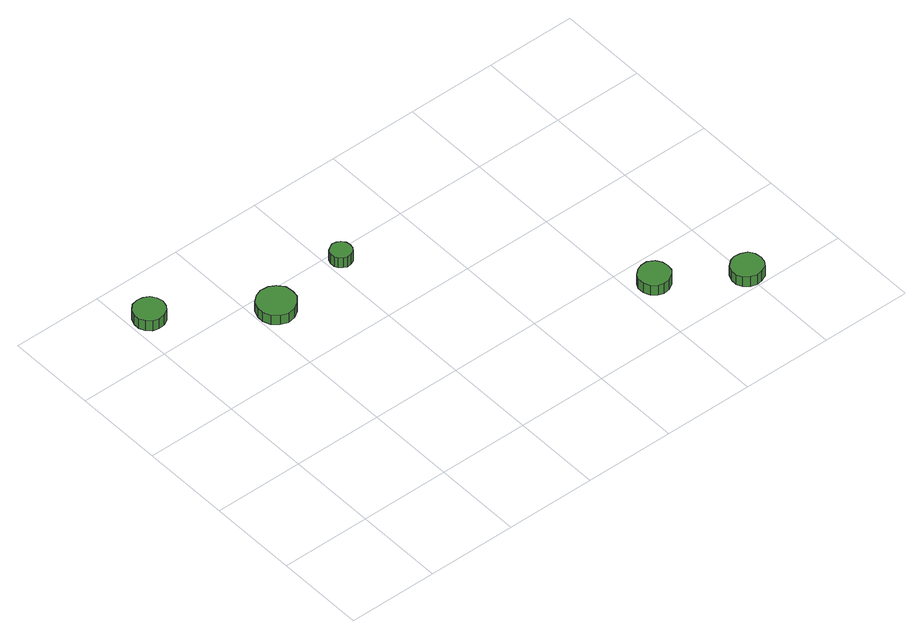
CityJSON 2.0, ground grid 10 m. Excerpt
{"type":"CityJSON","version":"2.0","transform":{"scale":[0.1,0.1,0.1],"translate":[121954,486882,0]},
"CityObjects":{
"tree1":{"type":"SolitaryVegetationObject","attributes":{"function":"something"},"geometry":[{"type":"MultiSurface","lod":"1","boundaries":[[[0,1,2,3,4,5,6,7,8,9,10,11,12,13,14]],[[15,16,17,18,19,20,21,22,23,24,25,26,27,28,29]],[[0,29,28,1]],[[1,28,27,2]],[[2,27,26,3]],[[3,26,25,4]],[[4,25,24,5]],[[5,24,23,6]],[[6,23,22,7]],[[7,22,21,8]],[[8,21,20,9]],[[9,20,19,10]],[[10,19,18,11]],[[11,18,17,12]],[[12,17,16,13]],[[13,16,15,14]],[[14,15,29,0]]]}]},
"tree2":{"type":"SolitaryVegetationObject","attributes":{"function":"something"},"geometry":[{"type":"MultiSurface","lod":"1","boundaries":[[[30,31,32,33,34,35,36,37,38,39,40,41,42,43,44]],[[45,46,47,48,49,50,51,52,53,54,55,56,57,58,59]],[[30,59,58,31]],[[31,58,57,32]],[[32,57,56,33]],[[33,56,55,34]],[[34,55,54,35]],[[35,54,53,36]],[[36,53,52,37]],[[37,52,51,38]],[[38,51,50,39]],[[39,50,49,40]],[[40,49,48,41]],[[41,48,47,42]],[[42,47,46,43]],[[43,46,45,44]],[[44,45,59,30]]]}]},
"tree3":{"type":"SolitaryVegetationObject","attributes":{"function":"something"},"geometry":[{"type":"MultiSurface","lod":"1","boundaries":[[[60,61,62,63,64,65,66,67,68,69,70,71,72,73,74]],[[75,76,77,78,79,80,81,82,83,84,85,86,87,88,89]],[[60,89,88,61]],[[61,88,87,62]],[[62,87,86,63]],[[63,86,85,64]],[[64,85,84,65]],[[65,84,83,66]],[[66,83,82,67]],[[67,82,81,68]],[[68,81,80,69]],[[69,80,79,70]],[[70,79,78,71]],[[71,78,77,72]],[[72,77,76,73]],[[73,76,75,74]],[[74,75,89,60]]]}]},
"tree4":{"type":"SolitaryVegetationObject","attributes":{"function":"something"},"geometry":[{"type":"MultiSurface","lod":"1","boundaries":[[[90,91,92,93,94,95,96,97,98,99,100,101,102,103,104]],[[105,106,107,108,109,110,111,112,113,114,115,116,117,118,119]],[[90,119,118,91]],[[91,118,117,92]],[[92,117,116,93]],[[93,116,115,94]],[[94,115,114,95]],[[95,114,113,96]],[[96,113,112,97]],[[97,112,111,98]],[[98,111,110,99]],[[99,110,109,100]],[[100,109,108,101]],[[101,108,107,102]],[[102,107,106,103]],[[103,106,105,104]],[[104,105,119,90]]]}]},
"tree5":{"type":"SolitaryVegetationObject","attributes":{"function":"something"},"geometry":[{"type":"MultiSurface","lod":"1","boundaries":[[[120,121,122,123,124,125,126,127,128,129,130,131,132,133,134]],[[135,136,137,138,139,140,141,142,143,144,145,146,147,148,149]],[[120,149,148,121]],[[121,148,147,122]],[[122,147,146,123]],[[123,146,145,124]],[[124,145,144,125]],[[125,144,143,126]],[[126,143,142,127]],[[127,142,141,128]],[[128,141,140,129]],[[129,140,139,130]],[[130,139,138,131]],[[131,138,137,132]],[[132,137,136,133]],[[133,136,135,134]],[[134,135,149,120]]]}]}
},
"vertices":[
[38,346,23],[36,353,23],[32,359,23],[26,362,23],[19,363,23],[12,361,23],[7,356,23],[4,349,23],[4,342,23],[7,336,23],[12,331,23],[19,329,23],[26,330,23],[32,333,23],[36,339,23],[36,339,10],[32,333,10],[26,330,10],[19,329,10],[12,331,10],[7,336,10],[4,342,10],[4,349,10],[7,356,10],[12,361,10],[19,363,10],[26,362,10],[32,359,10],[36,353,10],[38,346,10],
[142,275,23],[141,284,23],[135,291,23],[128,295,23],[119,296,23],[111,293,23],[104,287,23],[101,279,23],[101,271,23],[104,263,23],[111,257,23],[119,254,23],[128,255,23],[135,260,23],[141,267,23],[141,267,11],[135,260,11],[128,255,11],[119,254,11],[111,257,11],[104,263,11],[101,271,11],[101,279,11],[104,287,11],[111,293,11],[119,296,11],[128,295,11],[135,291,11],[141,284,11],[142,275,11],
[227,289,22],[226,294,22],[223,298,22],[219,300,22],[214,301,22],[210,299,22],[206,296,22],[204,291,22],[204,286,22],[206,282,22],[210,279,22],[214,277,22],[219,278,22],[223,280,22],[226,284,22],[226,284,9],[223,280,9],[219,278,9],[214,277,9],[210,279,9],[206,282,9],[204,286,9],[204,291,9],[206,296,9],[210,299,9],[214,301,9],[219,300,9],[223,298,9],[226,294,9],[227,289,9],
[442,68,22],[441,75,22],[437,81,22],[430,85,22],[423,85,22],[417,83,22],[411,78,22],[408,72,22],[408,65,22],[411,58,22],[417,53,22],[423,51,22],[430,52,22],[437,56,22],[441,61,22],[441,61,9],[437,56,9],[430,52,9],[423,51,9],[417,53,9],[411,58,9],[408,65,9],[408,72,9],[411,78,9],[417,83,9],[423,85,9],[430,85,9],[437,81,9],[441,75,9],[442,68,9],
[518,19,22],[517,26,22],[513,32,22],[506,35,22],[499,36,22],[493,34,22],[487,29,22],[484,22,22],[484,15,22],[487,9,22],[493,4,22],[499,2,22],[506,3,22],[513,6,22],[517,12,22],[517,12,9],[513,6,9],[506,3,9],[499,2,9],[493,4,9],[487,9,9],[484,15,9],[484,22,9],[487,29,9],[493,34,9],[499,36,9],[506,35,9],[513,32,9],[517,26,9],[518,19,9]
]}
